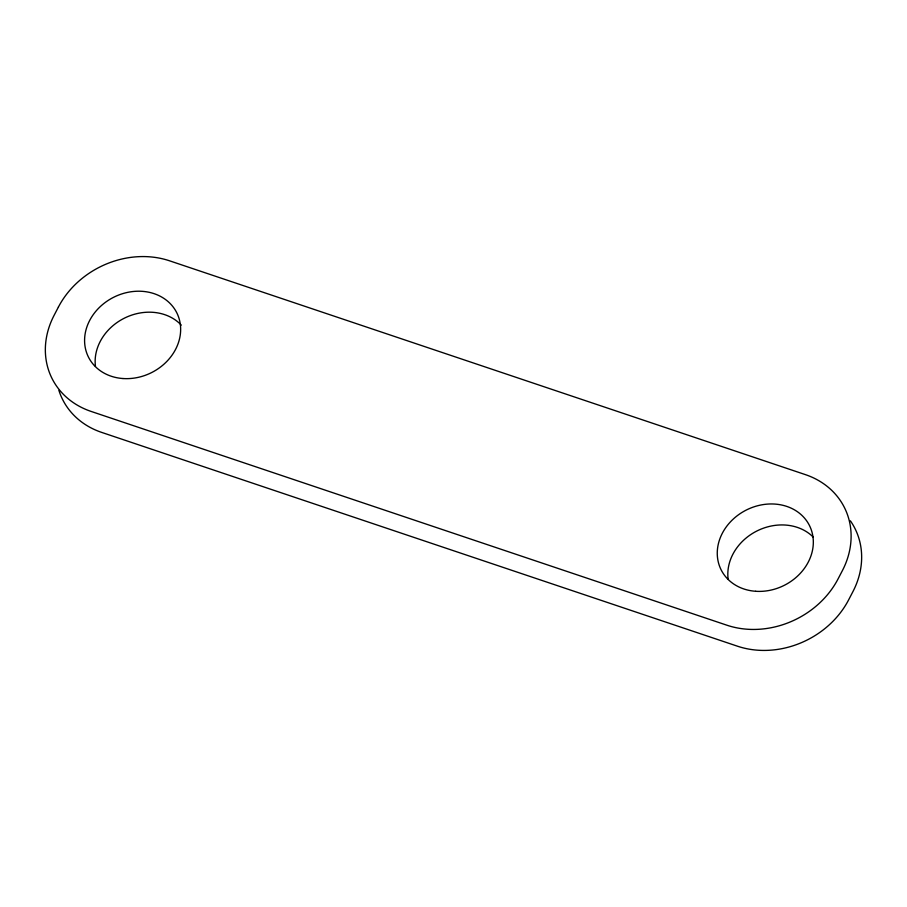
<?xml version="1.0" encoding="UTF-8"?>
<svg xmlns="http://www.w3.org/2000/svg" width="907" height="907" viewBox="0 0 907 907"><rect width="100%" height="100%" fill="white"/><g stroke="black" fill="none" stroke-linecap="round" stroke-linejoin="round"><path stroke-width="1.36" d="M58.898 390.395A85.19 72.707 -26.7 0 0 101.675 432.401L737.482 646.203A85.19 72.707 -26.7 0 0 848.589 599.946L852.909 591.647A85.19 72.707 -26.7 0 0 850.381 520.811M95.462 366.405A49.409 42.164 -26.7 0 1 125.132 317.79A49.409 42.164 -26.7 0 1 181.275 325.103M728.14 579.154A49.409 42.164 -26.7 0 1 757.254 530.81A49.409 42.164 -26.7 0 1 813.205 537.08M58.411 307.054L54.091 315.353A85.19 72.707 -26.7 0 0 91.119 411.427L726.926 625.218A85.19 72.707 -26.7 0 0 838.034 578.972L842.365 570.673A85.19 72.707 -26.7 0 0 805.325 474.599L169.518 260.797A85.19 72.707 -26.7 0 0 58.411 307.054M123.001 378.536A49.409 42.164 -26.7 0 0 178.191 315.965A49.409 42.164 -26.7 0 0 96.686 310.296A49.409 42.164 -26.7 0 0 123.001 378.536M755.678 591.285A49.409 42.164 -26.7 0 0 810.869 528.713A49.409 42.164 -26.7 0 0 729.364 523.044A49.409 42.164 -26.7 0 0 755.678 591.285"/></g></svg>
